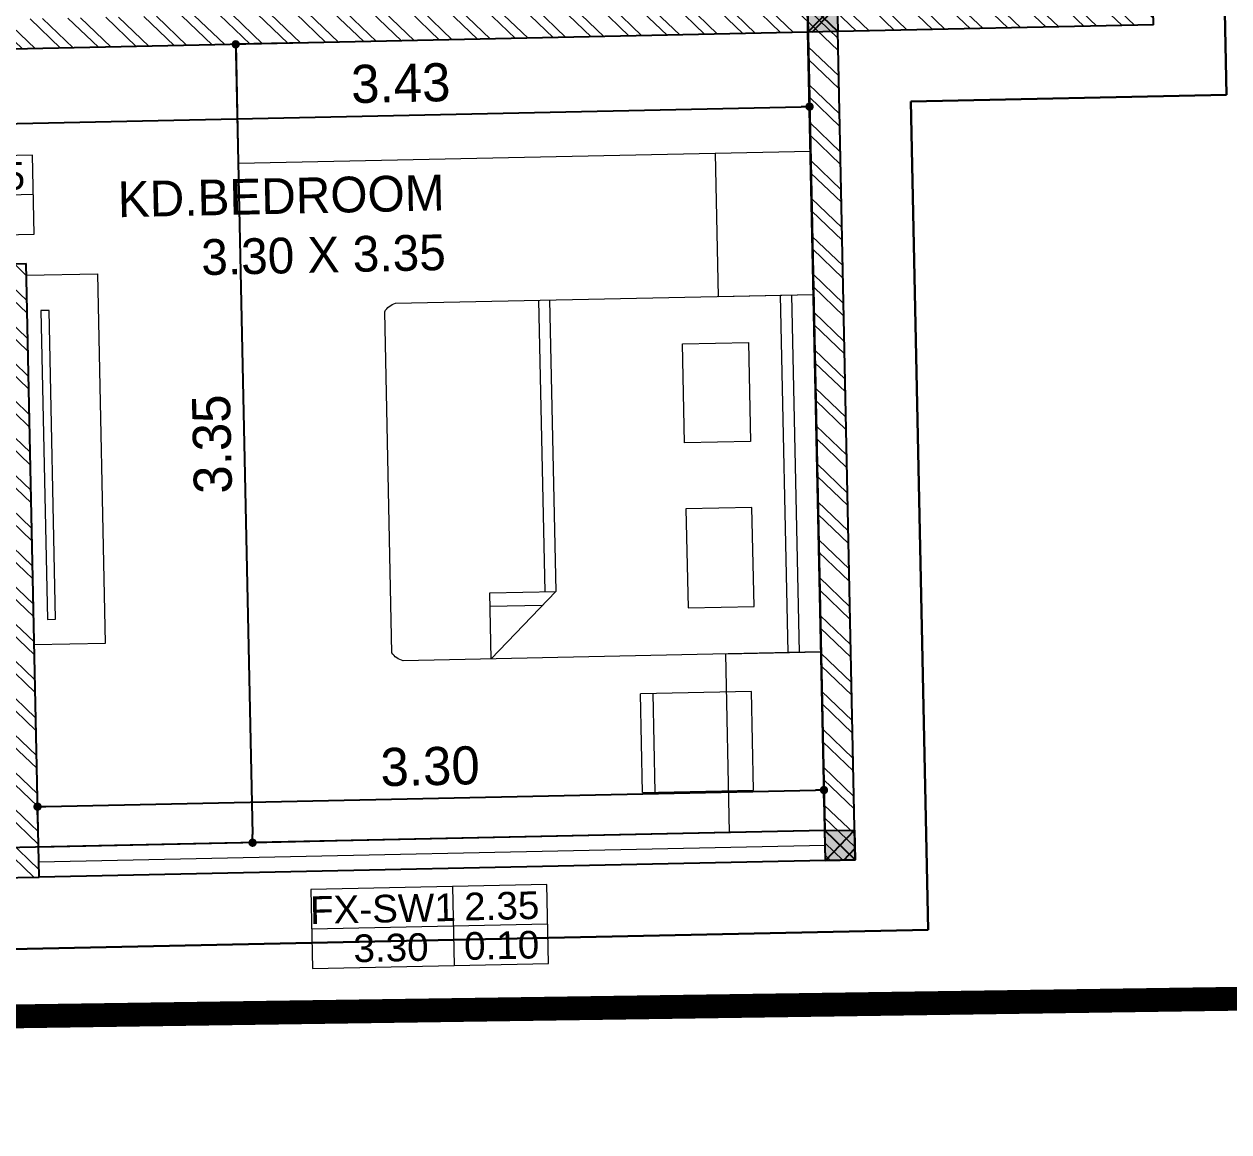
# Model space of a CAD drawing. Header units: metres. Extents: x 494 to 1845, y -666 to 1061.
# Drawn here: x 1414.1662 to 1414.6278, y 207.6591 to 208.0836 of the extents above; entities that cross this region are included whole.
import ezdxf

# ---------------------------------------------------------------- set-up
doc = ezdxf.new("R2010")
doc.units = ezdxf.units.M
doc.header["$MEASUREMENT"] = 0
doc.linetypes.add('1', pattern=[0])
doc.layers.get('Defpoints').update_dxf_attribs({"color": 12})
for name, color, linetype in [('A-AREA', 1, 'Continuous'), ('COLUMN', 1, 'Continuous'), ('PLOT - SURVEY', 1, '1'), ('VDA-TEXT', 250, '1'), ('VDA-WALL BELOW', 8, 'Continuous'), ('VDA_ROOF', 250, 'Continuous'), ('WALL', 250, 'Continuous')]:
    doc.layers.add(name, color=color, linetype=linetype)
for name, color, linetype, lineweight in [('A-Wall Hatch', 8, 'Continuous', 9), ('DIMENSION', 8, 'Continuous', 5), ('VDA-DW TAGS', 4, 'Continuous', 9), ('VDA-FURNITURE', 8, 'Continuous', 13), ('VDA-HATCH', 8, 'Continuous', 9), ('VDA-SLIDING DOOR', 4, 'Continuous', 9), ('VDA-WALL', 250, 'Continuous', 25), ('VDA_FURNITURE', 8, 'Continuous', 13)]:
    doc.layers.add(name, color=color, linetype=linetype, lineweight=lineweight)
doc.styles.add('arial', font='arial.ttf', dxfattribs={"height": 0.3})
doc.styles.add('RS', font='GOTHIC.TTF')
doc.dimstyles.new('SMALL-1', dxfattribs={"dimtxt": 0.16, "dimasz": 0.035, "dimexe": 0, "dimexo": 0.1, "dimgap": 0.05, "dimtad": 1, "dimzin": 0, "dimdsep": 46, "dimtxsty": 'RS', "dimblk": 'DOT', "dimcen": 2.5, "dimclrd": 256, "dimclre": 256, "dimclrt": 5, "dimadec": 0, "dimazin": 0, "dimtfac": 1, "dimtdec": 3, "dimtofl": 0, "dimtmove": 0, "dimatfit": 3, "dimfxl": 0, "dimtolj": 1, "dimtzin": 0, "dimarcsym": 0})
pattern_1 = [(45, (1152.758408798573, 282.9493043231583), (-0.1104854345604985, 0.1104854345604985), [])]

# ---------------------------------------------------------------- blocks, each defined once
blk = doc.blocks.new('6555kkm')
at = {"lineweight": 30}
h = blk.add_hatch(color=5, dxfattribs=at)
h.dxf.hatch_style = 1
h.paths.add_polyline_path([(1152.883408798573, 282.9493043231583), (1152.758408798573, 282.9493043231583), (1152.758408798573, 283.0743043231584), (1152.883408798573, 283.0743043231584)])
h = blk.add_hatch()
h.set_pattern_fill('ANSI31', color=5, scale=1.250000000001137)
h.set_pattern_definition(pattern_1)
h.paths.add_polyline_path([(1152.758408798573, 283.0743043231584), (1152.883408798573, 283.0743043231584), (1152.883408798573, 282.9493043231583), (1152.758408798573, 282.9493043231583)])
h = blk.add_hatch()
h.set_pattern_fill('ANSI31', color=5, scale=1.250000000001137)
h.set_pattern_definition(pattern_1)
h.paths.add_polyline_path([(1152.758408798573, 283.0743043231584), (1152.883408798573, 283.0743043231584), (1152.883408798573, 282.9493043231583), (1152.758408798573, 282.9493043231583)])
at = {"layer": 'COLUMN', "color": 5, "lineweight": 25}
for p, q in [((1152.758408798573, 282.9493043231583), (1152.883408798573, 283.0743043231584)), ((1152.883408798573, 282.9493043231583), (1152.758408798573, 283.0743043231584))]:
    blk.add_line(p, q, dxfattribs=at)
blk.add_lwpolyline([(1152.758408798573, 283.0743043231584), (1152.883408798573, 283.0743043231584), (1152.883408798573, 282.9493043231583), (1152.758408798573, 282.9493043231583)], close=True, dxfattribs=at)
blk = doc.blocks.new('zw$417C')
at = {"layer": 'COLUMN', "color": 8, "lineweight": 30}
for p in [(-1092.551024200676, -279.411717237367), (-1092.551024200676, -282.8868043231282)]:
    blk.add_blockref('6555kkm', p, dxfattribs=at)
blk = doc.blocks.new('DFSDFASDFASD')
at = {"layer": 'VDA_ROOF', "color": 5, "lineweight": 30, "ltscale": 4}
blk.add_lwpolyline([(43.72001114071099, 7.876165156727097), (16.86561930178232, 4.449999999999932), (-16.84999999999991, 4.449999999999932), (-16.84999999999991, -6.375000000000114), (7.450000000000273, -6.375000000000114), (7.450000000000273, -7.275000000000091), (43.72001114071099, -7.275000000000091), (43.72001114071099, -3.799912912925208), (45.04501133847248, -3.799912912896389), (45.04501133847248, 0.8250953790992526), (43.72001114071099, 0.8250953790992526)], close=True, dxfattribs=at)
blk = doc.blocks.new('zw$DE63')
at = {"layer": 'VDA-FURNITURE', "extrusion": (-1.507989483803639e-06, 1.204778851980319e-06, 0.9999999999981374)}
for p, q in [((1.799999579787254, 1.500022419262677), (0.04615342523902655, 1.500001120846719)), ((0.6923106350004673, 1.223085890640505), (0.4153841948136687, 1.500005604699254)), ((0.4153841948136687, 1.500005604699254), (0.4153875578194857, 1.223082527751103)), ((1.799999579787254, 1.500022419262677), (1.661538041196764, 1.500020737759769)), ((1.661538041196764, 1.500020737759769), (1.661556256935, 2.073787618428469e-05)), ((1.707710103131831, 2.129829954355955e-05), (1.707691887393594, 1.500021298183128)), ((1.800017794594169, 2.241926267743111e-05), (1.799999579787254, 1.500022419262677)), ((1.800017794594169, 2.241926267743111e-05), (1.799999579787254, 1.500022419262677)), ((0, 1.465385175775737), (1.737475395202637e-05, 0.03461594507098198)), ((0.6346176266670227, 1.280777497799136), (0.4153868574649096, 1.280774835497141)), ((1.246155807748437, 1.303861847263761), (1.523078884929419, 1.303865210153162)), ((1.246160851791501, 0.8884772319579497), (1.246155807748437, 1.303861847263761)), ((1.523078884929419, 1.303865210153162), (1.523083928972483, 0.8884805948473513)), ((0.4153875578194857, 1.223082527751103), (0.6923106350004673, 1.223085890640505)), ((0.646171641536057, 8.407281711697578e-06), (0.646156788803637, 1.223085330217145)), ((0.6923254877328873, 8.967705070972443e-06), (0.6923106350004673, 1.223085890640505)), ((1.523083928972483, 0.8884805948473513), (1.246160851791501, 0.8884772319579497)), ((1.5230872919783, 0.6115575178992003), (1.246164214797318, 0.6115541550097987)), ((1.246164214797318, 0.6115541550097987), (1.246169258840382, 0.1961695397039875)), ((1.523092336021364, 0.1961729025933892), (1.5230872919783, 0.6115575178992003)), ((1.246169258840382, 0.1961695397039875), (1.523092336021364, 0.1961729025933892)), ((0.04617164097726345, 1.120963133871555e-06), (1.800017794594169, 2.241926267743111e-05)), ((1.661556256935, 2.073787618428469e-05), (1.800017794594169, 2.241926267743111e-05))]:
    blk.add_line(p, q, dxfattribs=at)
at = {"layer": 'VDA-FURNITURE'}
for centre, start, end in [((0.0650025608483702, 1.426793432219711), 104.438611504063, 149.3025759873148), ((0.0650025608483702, 0.07320768862700788), 210.6974240127036, 255.5613884959456)]:
    blk.add_arc(centre, 0.07559534104429093, start, end, dxfattribs=at)
blk = doc.blocks.new('DFV')
at = {"layer": 'VDA_FURNITURE'}
for p, q in [((164.9829837693537, 153.5324947516458), (164.9828625957156, 153.0667231603841)), ((164.9829837694301, 153.5324947516458), (165.3970029616461, 153.5323870416398)), ((165.3968817879353, 153.0666154504254), (165.3970029616461, 153.5323870416398)), ((165.3969894979086, 153.4806346426051), (164.9829703056998, 153.4807423525929)), ((164.9828625957156, 153.0667231603841), (165.3968817879353, 153.0666154504254))]:
    blk.add_line(p, q, dxfattribs=at)
blk = doc.blocks.new('_Dot')
at = {"color": 0, "linetype": 'ByBlock', "lineweight": -2}
blk.add_line((-0.5, 0), (-1, 0), dxfattribs=at)
at = {"color": 0, "linetype": 'ByBlock', "const_width": 0.5}
blk.add_lwpolyline([(-0.25, 0, 1), (0.25, 0, 1)], format="xyb", close=True, dxfattribs=at)
blk = doc.blocks.new('*D1148')
at = {"layer": 'Defpoints', "color": 0, "transparency": 16777216}
for p in [(3.424999999999955, -4.204767998993418), (0.125, -4.375), (3.424999999999955, -4.375)]:
    blk.add_point(p, dxfattribs=at)
at = {"layer": 'DIMENSION', "lineweight": -2, "transparency": 16777216}
for p, q in [((0.125, -4.275), (0.125, -4.204767998993418)), ((0.16, -4.204767998993418), (3.389999999999954, -4.204767998993418)), ((3.424999999999955, -4.275), (3.424999999999955, -4.204767998993418))]:
    blk.add_line(p, q, dxfattribs=at)
at = {"layer": 'DIMENSION', "lineweight": -2, "transparency": 16777216, "xscale": 0.035, "yscale": 0.035, "zscale": 0.035, "rotation": 180}
blk.add_blockref('_Dot', (0.125, -4.204767998993418), dxfattribs=at)
at = {"layer": 'DIMENSION', "lineweight": -2, "transparency": 16777216, "xscale": 0.035, "yscale": 0.035, "zscale": 0.035}
blk.add_blockref('_Dot', (3.424999999999955, -4.204767998993418), dxfattribs=at)
at = {"layer": 'DIMENSION', "color": 5, "transparency": 16777216, "insert": (1.774999999999977, -4.070743525845899), "char_height": 0.16, "attachment_point": 5, "style": 'RS'}
blk.add_mtext('\\A1;3.30', dxfattribs=at)
blk = doc.blocks.new('*D1149')
at = {"layer": 'Defpoints', "color": 0, "transparency": 16777216}
for p in [(3.424999999999955, -1.024999999999977), (1.02384064773787, -4.375035912938472), (3.425009244765988, -4.375035912938472)]:
    blk.add_point(p, dxfattribs=at)
at = {"layer": 'DIMENSION', "lineweight": -2, "transparency": 16777216}
for p, q in [((1.32384064773787, -1.024999999999977), (1.02384064773787, -1.024999999999977)), ((1.02384064773787, -1.059999999999977), (1.02384064773787, -4.340035912938472)), ((1.32384064773787, -4.375035912938472), (1.02384064773787, -4.375035912938472))]:
    blk.add_line(p, q, dxfattribs=at)
at = {"layer": 'DIMENSION', "lineweight": -2, "transparency": 16777216, "xscale": 0.035, "yscale": 0.035, "zscale": 0.035}
for p, rotation in [((1.02384064773787, -1.024999999999977), 90), ((1.02384064773787, -4.375035912938472), 270)]:
    blk.add_blockref('_Dot', p, dxfattribs=dict(at, rotation=rotation))
at = {"layer": 'DIMENSION', "color": 5, "transparency": 16777216, "insert": (0.8898161745903514, -2.700017956469225), "char_height": 0.16, "attachment_point": 5, "rotation": 90, "style": 'RS'}
blk.add_mtext('\\A1;3.35', dxfattribs=at)
blk = doc.blocks.new('*D1150')
at = {"layer": 'Defpoints', "color": 0, "transparency": 16777216}
for p in [(0, -1.024999999999977), (3.424999999999955, -1.024999999999977), (3.424999999999955, -1.337077204073637)]:
    blk.add_point(p, dxfattribs=at)
at = {"layer": 'DIMENSION', "lineweight": -2, "transparency": 16777216}
for p, q in [((0, -1.124999999999977), (0, -1.337077204073637)), ((3.424999999999955, -1.124999999999977), (3.424999999999955, -1.337077204073637)), ((0.035, -1.337077204073637), (3.389999999999954, -1.337077204073637))]:
    blk.add_line(p, q, dxfattribs=at)
at = {"layer": 'DIMENSION', "lineweight": -2, "transparency": 16777216, "xscale": 0.035, "yscale": 0.035, "zscale": 0.035, "rotation": 180}
blk.add_blockref('_Dot', (0, -1.337077204073637), dxfattribs=at)
at = {"layer": 'DIMENSION', "lineweight": -2, "transparency": 16777216, "xscale": 0.035, "yscale": 0.035, "zscale": 0.035}
blk.add_blockref('_Dot', (3.424999999999955, -1.337077204073637), dxfattribs=at)
at = {"layer": 'DIMENSION', "color": 5, "transparency": 16777216, "insert": (1.712499999999977, -1.203052730926118), "char_height": 0.16, "attachment_point": 5, "style": 'RS'}
blk.add_mtext('\\A1;3.43', dxfattribs=at)
blk = doc.blocks.new('FX SW1')
at = {"layer": 'VDA-DW TAGS'}
for p, q in [((1541.589843465308, 314.01549259741), (1541.589843465308, 314.3463671871402)), ((1541.98458366906, 314.1809298922751), (1540.994971160277, 314.1809298922751))]:
    blk.add_line(p, q, dxfattribs=at)
blk.add_lwpolyline([(1541.98458366906, 314.3463671871402), (1540.994971160277, 314.3463671871402), (1540.994971160277, 314.01549259741), (1541.98458366906, 314.01549259741)], close=True, dxfattribs=at)
at = {"layer": 'VDA-DW TAGS', "char_height": 0.1159809851405905, "attachment_point": 8, "style": 'arial'}
for s, insert, width in [('FX-SW1', (1541.295210989454, 314.2004444817844), 0.2822932409837917), ('2.35', (1541.793959858094, 314.2015913116672), 0.2822932409837917), ('3.30', (1541.325908154856, 314.0361540168021), 0.275840167237977), ('0.10', (1541.790057707012, 314.0361540168021), 0.3661736348513708)]:
    blk.add_mtext(s, dxfattribs=dict(at, insert=insert, width=width))
blk = doc.blocks.new('D3 F')
at = {"layer": 'VDA-DW TAGS'}
for p, q in [((1526.935698725297, 319.900243490464), (1526.935698725297, 320.2311180801943)), ((1527.330438929049, 320.0656807853292), (1526.540698725297, 320.0656807853292))]:
    blk.add_line(p, q, dxfattribs=at)
blk.add_lwpolyline([(1527.330438929049, 320.2311180801943), (1526.540698725297, 320.2311180801943), (1526.540698725297, 319.900243490464), (1527.330438929049, 319.900243490464)], close=True, dxfattribs=at)
at = {"layer": 'VDA-DW TAGS', "char_height": 0.1159809851405905, "attachment_point": 8, "style": 'arial'}
for s, insert, width in [('D3', (1526.732992233722, 320.0863422047213), 0.2822932409837917), ('2.35', (1527.139815118083, 320.0863422047213), 0.2822932409837917), ('0.75', (1526.723475923491, 319.9265632193317), 0.275840167237977), ('-', (1527.135912967001, 319.9209049098562), 0.3661736348513708)]:
    blk.add_mtext(s, dxfattribs=dict(at, insert=insert, width=width))
blk = doc.blocks.new('SDFDSFD')
at = {"layer": 'A-Wall Hatch', "ltscale": 0.1}
h = blk.add_hatch(dxfattribs=at)
h.set_pattern_fill('ANSI32', color=256, scale=0.3, angle=270)
h.set_pattern_definition([(315, (-5.76940198055172, -2.326928868841492), (0.07954951288348662, 0.07954951288348659), []), (315, (-5.76940198055172, -2.379961877341486), (0.07954951288348662, 0.07954951288348659), [])])
h.paths.add_polyline_path([(-3.575000000000045, 2.575000000000045), (-5.244999999999891, 2.575000000000045), (-5.244999999999891, 5.250000000000057), (-1.349999999999909, 5.250000000000057), (-1.349999999999909, 5.375000000000057), (-6.8449999999998, 5.375000000000057), (-6.8449999999998, 5.250000000000057), (-5.369999999999891, 5.250000000000057), (-5.369999999999891, 4.050000000000068), (-5.7199999999998, 4.050000000000068), (-5.7199999999998, 3.925000000000068), (-5.369999999999891, 3.925000000000068), (-5.369999999999891, 2.575000000000045), (-5.7199999999998, 2.575000000000045), (-5.7199999999998, 2.450000000000045), (-3.575000000000045, 2.450000000000045)])
h.paths.add_polyline_path([(-7.7199999999998, -2.949999999999989), (-7.7199999999998, -0.8999999999999773), (-6.8449999999998, -0.8999999999999773), (-6.8449999999998, 4.050000000000068), (-6.7199999999998, 4.050000000000068), (-6.7199999999998, -0.8999999999999773), (-6.449999999999863, -0.8999999999999773), (-6.449999999999863, -1.024999999999977), (-7.5949999999998, -1.024999999999977), (-7.5949999999998, -2.949999999999989)])
h.paths.add_polyline_path([(-2.375, -0.8999999999999773), (-4.649999999999864, -0.8999999999999773), (-4.649999999999864, -4.5), (-4.524999999999864, -4.5), (-4.524999999999864, -1.024999999999977), (-2.375, -1.024999999999977)])
h.paths.add_polyline_path([(-0.974999999999909, 2.999860553396445), (-0.9809027286516994, 2.999860553396445), (-1.349999999999909, 3), (-1.349999999999909, 4.050000000000068), (-1.474999999999909, 4.050000000000068), (-1.474999999999909, 3), (-2.375, 3), (-2.375, 2.450000000000045), (-2.25, 2.450000000000045), (-2.25, 2.875), (-1.474999999999909, 2.875), (-1.474999999999909, 0), (-1.349999999999909, 0), (-1.349999999999909, 0.8000000000000114), (-0.625, 0.8000000000000114), (-0.625, 0.9250000000000114), (-1.349999999999909, 0.9250000000000114), (-1.349999999999909, 2.875), (-0.974999999999909, 2.875)])
h.paths.add_polyline_path([(2.674999999999955, 3), (1.024999999999864, 3), (1.024999999999864, 4.350000000000023), (1.974999999999909, 4.350000000000023), (1.974999999999909, 4.474860553396468), (0.8999999999998636, 4.475000000000023), (0.8999999999998636, 3), (-0.375, 3), (-0.375, 2.875), (2.674999999999955, 2.875)])
h.paths.add_polyline_path([(-0.625, -1.925000000000011), (-1.349999999999909, -1.925000000000011), (-1.349999999999909, -1.024999999999977), (-0.900000000000091, -1.024999999999977), (-0.900000000000091, -0.8999999999999773), (-1.474999999999909, -0.8999999999999773), (-1.474999999999909, -4.5), (-0.974999999999909, -4.5), (-0.974999999999909, -4.375139446603555), (-0.9809027286516994, -4.375139446603555), (-1.349999999999909, -4.375), (-1.349999999999909, -2.050000003470643), (-0.625, -2.050000000000011)])
h.paths.add_polyline_path([(3.549999999999955, 4.475000000000023), (2.574999999999818, 4.475000000000023), (2.574999999999818, 4.350000000000023), (3.424999999999955, 4.350000000000023), (3.424999999999955, 3), (3.549999999999955, 3)])
h.paths.add_polyline_path([(0.125, -1.925000000000011), (0, -1.925000000000011), (0, -4.375), (-0.375, -4.375), (-0.375, -4.5), (0.125, -4.5)])
h.paths.add_polyline_path([(0.125, 2.875), (0, 2.875), (0, 0), (0.125, 0)])
h.paths.add_polyline_path([(4.875, 3), (3.549999999999955, 3), (3.549999999999955, 2.875), (4.875, 2.875)])
h.paths.add_polyline_path([(3.549999999999955, 3), (3.424999999999955, 3), (3.424999999999955, 2.875), (3.549999999999955, 2.875)])
h.paths.add_polyline_path([(3.549999999999955, 0.112500000000017), (3.424999999999955, 0.1125000000000171), (3.424999999999955, -0.8999999999999773), (0, -0.8999999999999773), (0, -1.024999999999977), (3.424999999999955, -1.024999999999977), (3.424999999999955, -4.5), (3.549999999999955, -4.5), (3.549999999999955, -1.024999999999977), (4.875, -1.024999999999977), (4.875, -0.8999999999999773), (3.549999999999955, -0.8999999999999773)])
h.paths.add_polyline_path([(3.424999999999955, 1.912500000000017), (3.549999999999955, 1.912500000000017), (3.549999999999955, 2.875), (3.424999999999955, 2.875)])
at = {"layer": 'A-AREA'}
blk.add_lwpolyline([(-1.474999999999909, 5.250000000000057), (-1.474999999999909, 2.875), (1.024999999999864, 2.875), (1.024999999999864, 4.350000000000023), (3.425000000028149, 4.34999589387229), (3.424999999999955, 2.875), (4.75, 2.875), (4.75, -0.8999999999999773), (3.425065773919869, -0.8999986045160426), (3.424999999999955, -4.375), (-4.524999414097238, -4.37504520146598), (-4.524999999999864, -2.824999999999989), (-7.5949999999998, -2.824999999999989), (-7.5949999999998, -1.024999999999977), (-6.7199999999998, -1.024999999999977)], dxfattribs=at)
at = {"layer": 'VDA-FURNITURE', "extrusion": (4.368272014304201e-06, 5.8104550666431e-06, 0.9999999999735785)}
for p, q in [((1.024959716000922, -1.025017350906978), (1.024962739445073, -1.525017350896064)), ((3.425013432214655, -1.525004652549228), (1.024962739445073, -1.525017350896064)), ((0.1249747209885754, -1.975005180198764), (0.4249747209842099, -1.975005178448896)), ((0.4249747297371869, -3.525005178320839), (0.4249747209842099, -1.975005178448896)), ((0.1249747297415524, -3.525005180070707), (0.4249747297371869, -3.525005178320839))]:
    blk.add_line(p, q, dxfattribs=at)
at = {"layer": 'VDA-FURNITURE', "extrusion": (4.368272014304201e-06, 5.8104550666431e-06, 0.9999999999735785), "elevation": -2.492014426936848e-06}
for points in [[(3.025009115279545, -2.124989567010516), (3.425009114968134, -2.124989565096939), (3.425008077816756, -1.525006767030163), (3.025008078135443, -1.52500676894374)], [(0.1828532678721331, -3.420570860077305), (0.2175009950390177, -3.420570859917234), (0.2175009890872843, -2.12470195716628), (0.1828532619349517, -2.124701957326351)], [(3.025009122439087, -3.625023569845098), (3.4250091221204, -3.625023567931521), (3.425009244698458, -4.375035912997873), (3.025009245024421, -4.375035914904174)]]:
    blk.add_lwpolyline(points, close=True, dxfattribs=at)
at = {"layer": 'VDA-SLIDING DOOR'}
blk.add_line((3.424999999999955, -4.4375), (0.125, -4.4375), dxfattribs=at)
at = {"layer": 'VDA-WALL'}
for p, q in [((4.875, -1.024999999999977), (4.875, -0.8999999999999773)), ((3.424999999999955, -1.024999999999977), (0, -1.024999999999977)), ((3.424999999999955, -4.5), (3.424999999999955, -1.024999999999977)), ((3.549999999999955, -4.5), (3.549999999999955, -1.024999999999977)), ((4.875, -1.024999999999977), (3.549999999999955, -1.024999999999977)), ((0, -1.925000000000011), (0.125, -1.925000000000011)), ((0.125, -4.5), (0.125, -1.925000000000011)), ((-0.375, -4.5), (0.125, -4.5)), ((3.424999999999955, -4.5), (3.549999999999955, -4.5))]:
    blk.add_line(p, q, dxfattribs=at)
at = {"layer": 'VDA-WALL BELOW'}
for p, q in [((3.424999999999955, -4.375), (0.125, -4.375)), ((3.424999999999955, -4.5), (0.125, -4.5))]:
    blk.add_line(p, q, dxfattribs=at)
at = {"layer": 'VDA-FURNITURE', "extrusion": (4.368272014304201e-06, 5.8104550666431e-06, 0.9999999999735786), "xscale": -1, "rotation": 180.0000002733123}
blk.add_blockref('zw$DE63', (1.62500042928805, -2.125006014674428, -5.248808066021838e-06), dxfattribs=at)
at = {"layer": 'VDA-FURNITURE', "lineweight": 0, "extrusion": (4.388340744157805e-06, 0.0001176154741816322, 0.9999999930736715), "xscale": 1.000054247983936, "yscale": 1.000054247983936, "zscale": 1.000054247983936, "rotation": 90.01490589319194}
blk.add_blockref('DFV', (156.2478828034101, -169.1507777935283, -0.01920908011619739), dxfattribs=at)
at = {"layer": 'VDA-HATCH'}
for name, p in [('D3 F', (-1527.16923411019, -321.7031287591801, -0.0001370777005340531)), ('FX SW1', (-1539.730685955022, -318.9232350618058))]:
    blk.add_blockref(name, p, dxfattribs=at)
at = {"layer": 'VDA-TEXT', "extrusion": (4.368272014304201e-06, 5.8104550666431e-06, 0.9999999999735785), "insert": (1.886258120693583, -1.99213366584803), "char_height": 0.15, "width": 1.314504061156185e-11, "attachment_point": 9, "text_direction": (0.9999999999904591, -3.819167204646539e-14, -4.368272014377718e-06), "style": 'arial'}
blk.add_mtext('\\pi0.66980;{\\fCentury Gothic|b0|i0|c0|p34;KD.BEDROOM  }\\P\\pi0.85059;{\\fCentury Gothic|b0|i0|c0|p34;3.30 X 3.35}', dxfattribs=at)
at = {"layer": 'DIMENSION'}
dim = blk.add_linear_dim(base=(1.02384064773787, -4.375035912938472), p1=(3.424999999999955, -1.024999999999977), p2=(3.425009244765988, -4.375035912938472, 7.967563127706629e-06), angle=90, dimstyle='SMALL-1', dxfattribs=at)
dim.commit()
dim.dimension.update_dxf_attribs({"geometry": '*D1149', "text_midpoint": (0.8898161745903514, -2.700017956469225)})
for base, p1, p2, picture, middle in [((3.424999999999955, -1.337077204073637), (0, -1.024999999999977), (3.424999999999955, -1.024999999999977), '*D1150', (1.712499999999977, -1.203052730926118)), ((3.424999999999955, -4.204767998993418), (0.125, -4.375), (3.424999999999955, -4.375), '*D1148', (1.774999999999977, -4.070743525845899))]:
    dim = blk.add_linear_dim(base=base, p1=p1, p2=p2, dimstyle='SMALL-1', dxfattribs=at)
    dim.commit()
    dim.dimension.update_dxf_attribs({"geometry": picture, "text_midpoint": middle})

msp = doc.modelspace()

# ---------------------------------------------------------------- linework, layer by layer
at = {"layer": 'PLOT - SURVEY', "color": 250, "linetype": 'Continuous', "lineweight": 40}
msp.add_lwpolyline([(1407.144957069791, 209.2944897342392), (1407.117528176777, 208.7907434803845), (1407.085922013509, 208.5715454375944), (1407.047266486135, 207.9883095506629), (1407.043922365455, 207.7121434111351), (1408.400054033882, 207.7115735121805), (1411.405267374732, 207.6627936020274), (1414.728908376382, 207.7099506185269)], dxfattribs=at)
at = {"layer": 'WALL', "lineweight": 50, "ltscale": 0.5, "const_width": 0.009133264706538559}
msp.add_lwpolyline([(1414.479674800689, 209.7674185484753), (1411.987788726699, 209.3953817802035), (1409.114834477038, 209.3606635915394), (1407.144634617605, 209.2946301116149), (1407.117308735596, 208.7908401559503), (1407.085745913009, 208.5716189936903), (1407.047209131351, 207.9883310699553), (1407.043922365455, 207.7121434111351), (1408.400156399186, 207.7118563516967), (1411.405606495296, 207.6636996366681), (1414.770462608893, 207.7121434111351)], dxfattribs=at)

# ---------------------------------------------------------------- block references
at = {"xscale": 0.09132575951384468, "yscale": 0.09132575951384468, "zscale": 0.09132575951384468, "rotation": 1.208854810110589}
for name, p in [('DFSDFASDFASD', (1410.506759565576, 208.3165790715939)), ('SDFDSFD', (1414.151876157546, 208.1674230104523))]:
    msp.add_blockref(name, p, dxfattribs=at)
at = {"layer": 'COLUMN', "color": 6, "lineweight": 30, "xscale": 0.09132575951384468, "yscale": 0.09132575951384468, "zscale": 0.09132575951384468, "rotation": 1.208854810110589}
msp.add_blockref('zw$417C', (1408.976127096282, 207.6414323775076), dxfattribs=at)

doc.saveas('drawing.dxf')
